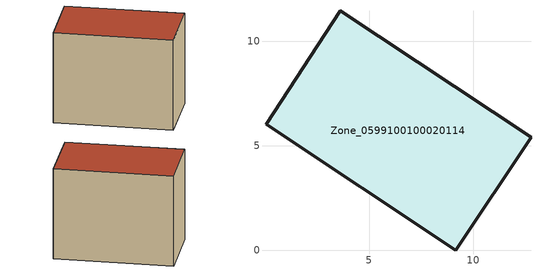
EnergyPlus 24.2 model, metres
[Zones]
Zone_0599100100020114
 floor ground (C_G): 3.63,11.45 12.75,5.4 9.14,0 0.07,6.02 z1.63
 wall outside (C_F): 3.63,11.45 0.07,6.02 9.14,0 12.75,5.4 3.63,11.45 z1.63:10.34
 roof outside (C_R): 12.75,5.4 3.63,11.45 0.07,6.02 9.14,0 z10.34
[BUILDING]
Pand.0599100100020114: North Axis=0; Terrain=City; Loads Convergence Tolerance Value=0.04; Temperature Convergence Tolerance Value=0.4; Solar Distribution=FullExterior; Maximum Number of Warmup Days=25; Minimum Number of Warmup Days=1
[Site:Location]
Rotterdam.The.Hague.AP_ZH_NLD Design_Conditions: Latitude=51.96; Longitude=4.45; Time Zone=1; Elevation=-4.5
[SITE:GROUNDTEMPERATURE:BUILDINGSURFACE]
18, 18, 18, 18, 18, 18, 18, 18, 18, 18, 18, 18
[MATERIAL] Thermal Absorptance=0.9; Solar Absorptance=0.7; Visible Absorptance=0.7
Name | Roughness | Thickness | Conductivity | Density | Specific Heat
G.D.2015-2018 | MediumSmooth | 0.15 | 0.0428571 | 540 | 1210
F.D.2015-2018 | Rough | 0.3 | 0.0666667 | 1920 | 840
R.D.2015-2018 | MediumRough | 0.2 | 0.0333333 | 1500 | 1000
[CONSTRUCTION]
C_G: G.D.2015-2018
C_F: F.D.2015-2018
C_R: R.D.2015-2018
[ZONE]
Zone_0599100100020114: Type=1; Multiplier=1; Ceiling Height=Autocalculate; Volume=Autocalculate; Floor Area=autocalculate; Part of Total Floor Area=Yes
[ZONEINFILTRATION:DESIGNFLOWRATE]
Infil_Zone_0599100100020114: Zone or ZoneList or Space or SpaceList=Zone_0599100100020114; Schedule=AlwaysOn; Design Flow Rate Calculation Method=Flow/Area; Flow Rate per Floor Area=0.0021; Constant Term Coefficient=1; Temperature Term Coefficient=0; Velocity Term Coefficient=0; Velocity Squared Term Coefficient=0
[HVACTEMPLATE:ZONE:IDEALLOADSAIRSYSTEM]
Zone_0599100100020114: Maximum Heating Supply Air Temperature=50; Minimum Cooling Supply Air Temperature=13; Maximum Heating Supply Air Humidity Ratio=0.0156; Minimum Cooling Supply Air Humidity Ratio=0.0077; Heating Limit=NoLimit; Cooling Limit=NoLimit; Dehumidification Control Type=ConstantSensibleHeatRatio; Cooling Sensible Heat Ratio=0.7; Dehumidification Setpoint=60; Humidification Control Type=None; Humidification Setpoint=30; Outdoor Air Method=None; Outdoor Air Flow Rate per Person=0.00944; Outdoor Air Flow Rate per Zone Floor Area=0; Outdoor Air Flow Rate per Zone=0; Demand Controlled Ventilation Type=None; Outdoor Air Economizer Type=NoEconomizer; Heat Recovery Type=None; Sensible Heat Recovery Effectiveness=0.7; Latent Heat Recovery Effectiveness=0.65
[ZONECONTROL:THERMOSTAT]
ThermostatControl_Zone_0599100100020114: Zone or ZoneList=Zone_0599100100020114; Control Type Schedule=DualSetpointControlType; Control 1=Thermostat_Zone_0599100100020114; Temperature Difference Between Cutout And Setpoint=0
[THERMOSTATSETPOINT:DUALSETPOINT]
Thermostat_Zone_0599100100020114: Heating Setpoint Temperature Schedule=HeatingSetpoint_Zone_0599100100020114; Cooling Setpoint Temperature Schedule=CoolingSetpoint_Zone_0599100100020114
[SCHEDULE:COMPACT]
HeatingSetpoint_Zone_0599100100020114: Through: 12/31, For: AllDays, Until: 24:00, 21
CoolingSetpoint_Zone_0599100100020114: Through: 12/31, For: AllDays, Until: 24:00, 24
DualSetpointControlType: Through: 12/31, For: AllDays, Until: 24:00, 4
AlwaysOn: Through: 12/31, For: AllDays, Until: 24:00, 1
